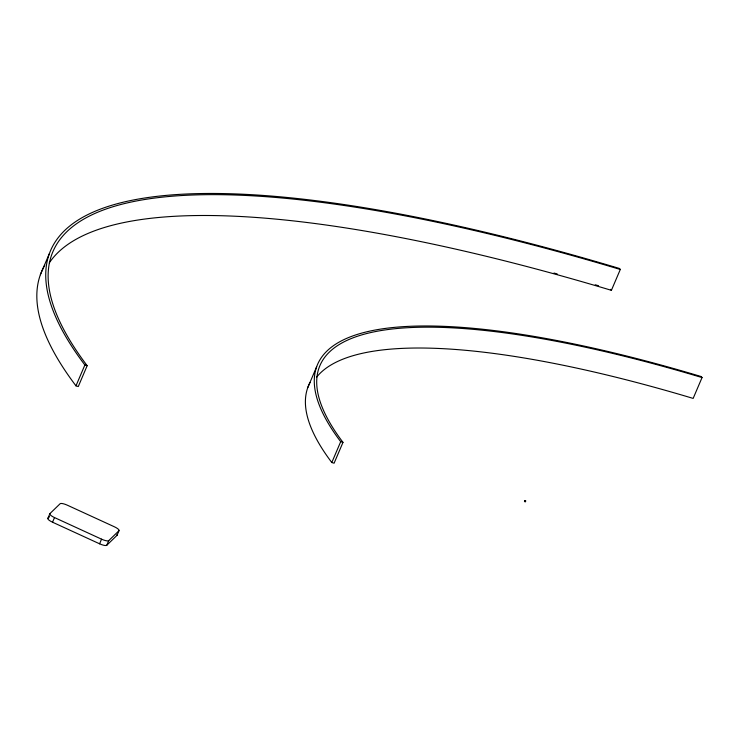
<?xml version="1.0" encoding="UTF-8"?>
<svg xmlns="http://www.w3.org/2000/svg" width="739" height="739" viewBox="0 0 739 739"><rect width="100%" height="100%" fill="white"/><g stroke="black" fill="none" stroke-linecap="round" stroke-linejoin="round"><path stroke-width="1.11" d="M525.096 500.608L524.718 501.569L524.745 500.608M525.586 500.728L524.616 501.06L525.558 500.913M525.069 501.43L524.921 501.781C523.304 500.931 526.066 499.795 525.438 501.679M524.653 500.682L524.736 501.31L524.662 500.793L525.503 500.894M524.653 500.848L525.032 501.301C524.367 500.737 526.242 500.414 525.512 501.698M525.605 500.746L524.662 500.894M525.392 500.866L524.912 500.617M40.359 274.76L49.245 253.911M620.298 269.476A889.072 225.607 23.1 0 0 87.165 365.694L78.279 386.543L75.978 385.85L84.874 365.001A891.668 226.273 23.1 0 1 619.559 268.506L620.298 269.476L611.402 290.325A889.072 225.607 23.1 0 0 49.282 262.881M47.915 518.261L49.892 513.633L60.136 503.712A6.512 1.654 23.1 0 1 67.304 505.18L114.369 526.778A6.512 1.654 23.1 0 1 118.979 530.722L117.002 535.35L106.758 545.271A6.512 1.654 23.1 0 1 99.589 543.802L52.524 522.205A6.512 1.654 23.1 0 1 47.915 518.261L49.495 516.737M52.524 522.205L54.501 517.568A6.512 1.654 23.1 0 1 49.892 513.633M99.589 543.802L101.566 539.174A6.512 1.654 23.1 0 0 108.735 540.634L118.979 530.722M106.758 545.271L108.735 540.634M307.775 387.596L316.671 366.747M702.05 377.564A598.784 151.948 23.1 0 0 342.988 442.365L334.093 463.214L331.802 462.522L340.697 441.682A601.389 152.603 23.1 0 1 701.32 376.594L702.05 377.564L693.154 398.413A598.784 151.948 23.1 0 0 316.532 377.25M84.874 365.001L87.165 365.694M340.697 441.682L342.988 442.365M524.625 501.134L524.708 501.051M54.501 517.568L101.566 539.174M525.133 501.245L524.958 501.07M610.673 289.355L611.402 290.325M75.978 385.85A891.668 226.273 23.1 0 1 44.691 265.375M553.982 273.051A891.668 226.273 23.1 0 1 557.206 273.938M595.264 284.792A891.668 226.273 23.1 0 1 598.553 285.753M331.802 462.522A601.389 152.603 23.1 0 1 310.02 382.497M116.974 534.546A6.512 1.654 23.1 0 1 117.002 535.35"/></g></svg>
